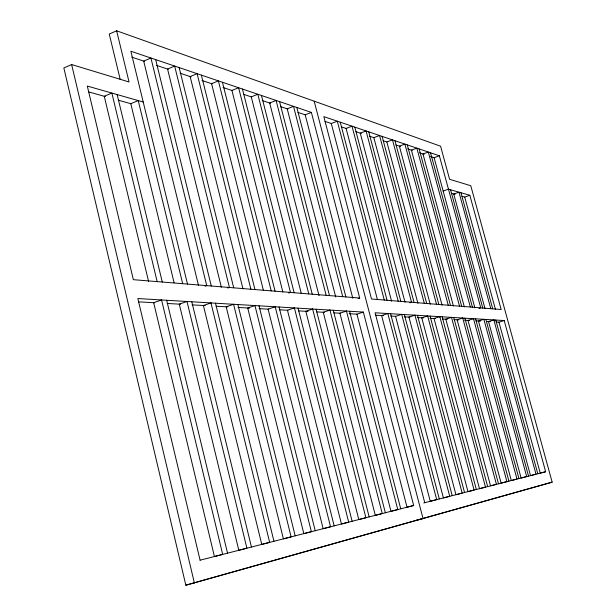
<?xml version="1.0" encoding="UTF-8"?>
<svg xmlns="http://www.w3.org/2000/svg" width="616" height="616" viewBox="0 0 616 616"><rect width="100%" height="100%" fill="white"/><g stroke="black" fill="none" stroke-linecap="round" stroke-linejoin="round"><path stroke-width="0.92" d="M116.64 30.8L129.037 81.974L71.633 64.549L63.841 67.945L185.847 585.2L552.159 482.159L470.77 185.716L449.603 179.287L440.586 146.215L116.64 30.8L109.248 34.049L120.236 79.549M297.882 112.389L305.19 114.815L311.38 112.405L359.698 298.052L358.096 298.575M383.183 140.756L386.817 141.965L392.484 139.894L436.513 304.281M430.461 156.487L434.103 157.696L439.37 155.786L480.765 307.869L478.963 308.439M443.158 191.037L448.463 189.181L469.846 195.287L501.17 309.525L371.502 299.006L323.824 116.624L439.37 155.786M205.051 286.224L206.73 285.639L150.935 58.027L143.705 61.115L198.506 285.454M462.015 196.311L464.71 197.066L469.846 195.287M227.789 288.049L229.429 287.48L174.659 66.066L167.567 69.046L221.36 287.225M288.742 293.016L290.475 292.431L238.608 87.742L231.924 90.452L282.836 291.969M356.926 314.16L363.348 312.081L413.683 505.497L407.037 507.238L356.926 314.16L349.257 313.729M409.809 302.803L411.527 302.256L366.066 130.939L360.252 133.133L405.035 302.325M395.58 316.339L401.694 314.391L449.718 496.28L443.405 497.928L395.58 316.339L390.79 316.07M498.945 322.16L504.196 320.543L545.645 471.733L540.255 473.142L498.945 322.16L496.072 321.999M185.847 585.2L552.159 482.159M416.431 520.258L423.038 518.564L314.175 101.178M200.031 560.213L413.683 505.497M423.785 502.949L545.645 471.733M138.415 301.848L154.708 302.764M167.167 303.465L180.58 304.219M192.084 304.866L205.228 305.613M216.047 306.221L227.905 306.891M238.084 307.461L249.588 308.108M259.167 308.647L268.753 309.194M279.294 309.786L287.918 310.272M298.46 310.864L308.046 311.403M316.67 311.889L324.339 312.32M333.926 312.866L340.633 313.244M375.475 315.207L383.46 315.654M404.188 316.824L409.933 317.148M417.586 317.579L423.331 317.902M430.03 318.28L435.589 318.595M442.473 318.98L447.308 319.25M453.953 319.627L458.743 319.897M464.487 320.22L469.384 320.497M475.968 320.867L480.457 321.121M486.501 321.46L490.328 321.675M363.348 312.081L137.845 298.537L200.069 560.152M504.196 320.543L375.106 312.789L424.74 502.671M359.698 298.052L133.364 279.687L87.303 86.055L143.22 102.017M88.773 91.938L105.367 96.573M118.28 100.185L131.185 103.796M451.243 193.301L455.101 194.379M131.724 57.126L144.506 61.377M156.372 65.327L168.245 69.277M180.111 73.219L191.068 76.861M202.025 80.511L212.066 83.845M223.023 87.495L232.147 90.529M244.021 94.471L251.32 96.904M262.277 100.547L270.493 103.28M280.534 106.622L287.841 109.047M324.986 121.406L331.354 123.523M341.356 126.85L346.808 128.659M355.902 131.685L361.361 133.503M369.538 136.221L374.089 137.738M395.911 144.991L400.454 146.5M407.73 148.926L412.281 150.435M419.55 152.853L424.101 154.37M311.38 112.405L130.862 51.22L187.495 284.076M464.71 197.066L495.426 309.301M460.976 192.754L492.715 308.839M495.772 320.043L537.791 473.743M490.79 308.685L458.966 192.177L453.746 194.001L484.961 308.5M450.55 189.774L482.759 308.031M485.862 319.442L528.536 476.114M434.103 157.696L474.844 307.715M430.515 152.783L472.418 307.192M475.575 318.826L518.926 478.57M470.347 307.03L428.32 152.044L422.969 153.992L464.341 306.907M419.126 148.926L461.669 306.321M464.88 318.187L508.924 481.135M459.521 306.144L416.847 148.148L411.403 150.142L453.422 306.06M407.284 144.906L450.488 305.413M453.746 317.517L498.506 483.799M448.248 305.236L404.905 144.106L399.376 146.146L442.057 305.19M394.956 140.733L438.846 304.473M442.157 316.817L487.656 486.571M386.863 141.98L430.23 304.273M382.12 136.382L426.719 303.488M430.076 316.093L476.345 489.466M424.285 303.288L379.548 135.512L373.835 137.653L417.902 303.326M368.745 131.847L414.067 302.464M417.486 315.338L464.533 492.484M354.801 127.119L400.854 301.386M404.335 314.545L452.198 495.641M398.205 301.17L351.998 126.172L346.084 128.421L391.614 301.286M340.232 122.184L387.056 300.269M390.598 313.721L439.3 498.945M384.284 300.046L337.306 121.198L331.293 123.5L377.339 299.276M305.19 114.815L352.806 298.29M296.843 107.477L345.884 296.927M349.595 311.257L400.739 508.808M342.735 296.673L293.524 106.352L287.21 108.84L335.72 296.966M279.579 101.625L329.475 295.595M333.256 310.272L385.339 512.751M326.172 295.334L276.107 100.454L269.669 103.003L319.034 295.68M261.469 95.488L312.25 294.202M316.093 309.247L369.161 516.893M308.778 293.917L257.819 94.256L251.259 96.881L301.27 293.393M242.442 89.043L294.132 292.731M298.044 308.162L352.121 521.252M222.438 82.259L275.059 291.183M279.048 307.014L334.165 525.848M271.209 290.868L218.395 80.896L211.581 83.691L263.432 290.475M201.363 75.121L254.947 289.551M259.013 305.813L315.207 530.692M250.889 289.22L197.112 73.681L190.159 76.561L242.966 288.896M179.148 67.591L233.718 287.826M237.861 304.543L295.172 535.82M155.679 59.637L211.273 286.009M215.492 303.195L273.951 541.248M191.799 301.778L251.444 547.008M182.683 283.691L138.238 100.593L130.785 103.681L174.082 282.659M117.148 94.579L162.278 282.036M166.666 300.262L227.535 553.13M157.157 281.62L111.866 93.07L104.258 96.265L148.618 281.597M71.633 64.549L194.386 583.021M161.569 299.961L153.669 302.702L214.422 556.533L222.676 554.369L161.569 299.961M187.002 301.486L179.279 304.15L238.815 550.288L246.885 548.178L187.002 301.486M210.965 302.926L203.403 305.505L261.769 544.413L269.654 542.35L210.965 302.926M233.58 304.289L226.188 306.791L283.406 538.877L291.114 536.859L233.58 304.289M254.962 305.575L247.717 308.008L303.834 533.649L311.373 531.677L254.962 305.575M275.213 306.783L268.114 309.155L323.161 528.705L330.538 526.772L275.213 306.783M294.41 307.938L287.456 310.241L341.464 524.016L348.687 522.129L294.41 307.938M312.635 309.04L305.821 311.28L358.82 519.573L365.896 517.725L312.635 309.04M329.96 310.079L323.277 312.266L375.313 515.353L382.243 513.544L329.96 310.079M346.462 311.065L339.901 313.197L390.991 511.342L397.782 509.563L346.462 311.065M387.834 313.552L381.604 315.554L430.268 501.293L436.705 499.607L387.834 313.552M414.953 315.184L408.947 317.094L455.963 494.717L462.162 493.093L414.953 315.184M427.658 315.946L421.752 317.81L467.983 491.637L474.074 490.043L427.658 315.946M439.832 316.678L434.034 318.503L479.502 488.688L485.485 487.125L439.832 316.678M451.513 317.379L445.807 319.165L490.544 485.862L496.419 484.33L451.513 317.379M462.732 318.056L457.126 319.804L501.139 483.152L506.914 481.643L462.732 318.056M473.512 318.703L467.998 320.42L511.318 480.549L516.993 479.063L473.512 318.703M483.883 319.327L478.455 321.005L521.105 478.039L526.688 476.584L483.883 319.327M493.863 319.927L488.519 321.575L530.515 475.637L536.005 474.197L493.863 319.927"/></g></svg>
